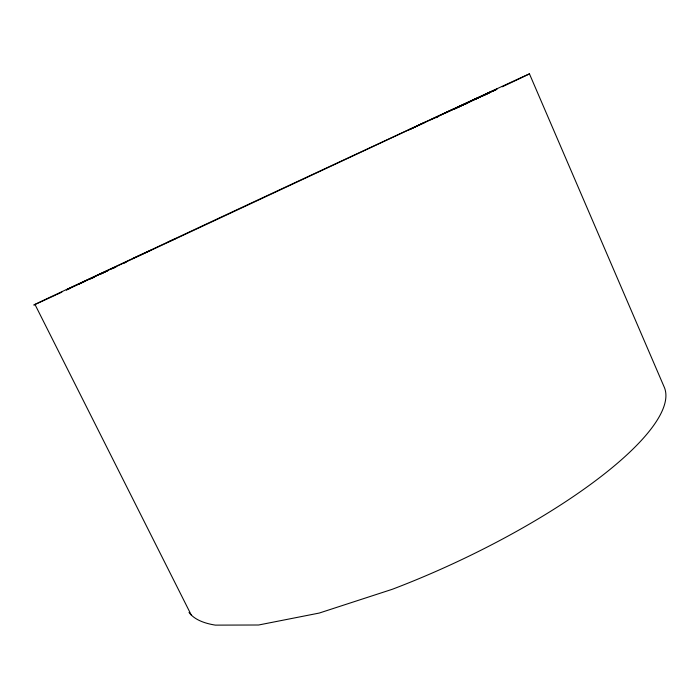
<?xml version="1.0" encoding="UTF-8"?>
<svg xmlns="http://www.w3.org/2000/svg" width="699" height="699" viewBox="0 0 699 699"><rect width="100%" height="100%" fill="white"/><g stroke="black" fill="none" stroke-linecap="round" stroke-linejoin="round"><path stroke-width="1.05" d="M189.036 612.455A263.156 71.315 -25 0 0 215.388 625.124L258.621 625.002L319.242 613.058L392.253 589.301A263.156 71.315 -25 0 0 664.05 386.713L529.458 73.876L520.729 78.087A273.388 0.498 -25 0 1 502.328 86.772M408.898 129.883L424.878 122.308L66.3 289.867L108.074 270.373M430.733 119.756L453.677 108.957M99.634 274.541L108.459 270.408M124.256 263.104L126.187 262.195M490.637 91.892L455.556 108.319M445.193 113.089L476.648 98.323M78.445 284.362L84.378 281.592M89.323 279.277L93.282 277.424M101.189 273.728L105.147 271.876M409.806 129.455L496.788 89.105L474.167 99.686L495.635 89.734M113.159 268.259L116.069 266.896M454.831 108.799L472.201 100.612M453.433 109.525L461.646 105.628M463.594 104.728L469.745 101.958M474.306 99.747L487.937 93.404M457.452 107.506L460.388 106.143M462.345 105.226L472.14 100.673M111.473 268.984L114.383 267.63M435.975 117.72L437.915 116.82M56.986 294.428L61.861 292.165M66.746 289.91L70.643 288.102M132.67 258.586L150.914 250.198M168.162 241.968L176.017 238.42M34.95 304.414L191.229 614.963M496.84 89.358A273.388 0.498 -25 0 1 493.433 90.957M489.868 92.635A273.388 0.498 -25 0 1 483.297 95.719M466.906 103.408A273.388 0.498 -25 0 1 464.748 104.422M92.766 277.861A273.388 0.498 -25 0 1 90.94 278.709M56.007 294.873A273.388 0.498 -25 0 1 38.279 303.017M37.676 303.287A273.388 0.498 -25 0 1 50.957 296.795L216.192 219.416A273.388 0.498 -25 0 1 529.458 73.876M94.723 276.839L92.766 277.756L94.697 276.865"/></g></svg>
